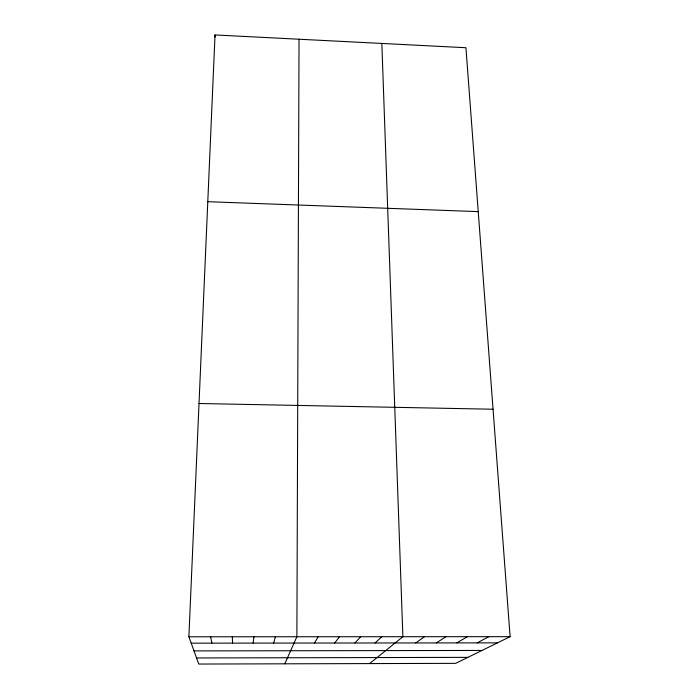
<?xml version="1.0" encoding="UTF-8"?>
<svg xmlns="http://www.w3.org/2000/svg" width="699" height="699" viewBox="0 0 699 699"><rect width="100%" height="100%" fill="white"/><g stroke="black" fill="none" stroke-linecap="round" stroke-linejoin="round"><path stroke-width="1.05" d="M299.032 39.231L296.874 636.754L284.799 663.814M188.887 636.798L215.03 34.95L465.936 47.724L510.113 636.675L455.669 663.351L198.761 664.05L188.887 636.798L510.113 636.675M253.125 643.106L253.92 636.772M273.632 643.08L275.432 636.763M314.41 643.045L318.228 636.745M334.699 643.028L339.504 636.737M354.917 643.01L360.71 636.728M375.057 642.993L381.837 636.719M369.588 663.587L402.886 636.71L381.837 43.443M415.748 642.949L424.485 636.702M436.281 642.931L446.014 636.702M456.744 642.914L467.456 636.693M477.137 642.897L488.819 636.684M193.999 650.909L482.004 650.446M196.55 657.96L467.893 657.366M191.194 643.159L497.452 642.87M199.023 403.506L493.048 409.23M207.786 201.696L478.23 211.622M210.644 636.789L211.911 643.141M232.321 636.78L232.557 643.124M215.03 34.95L215.091 37.064"/></g></svg>
